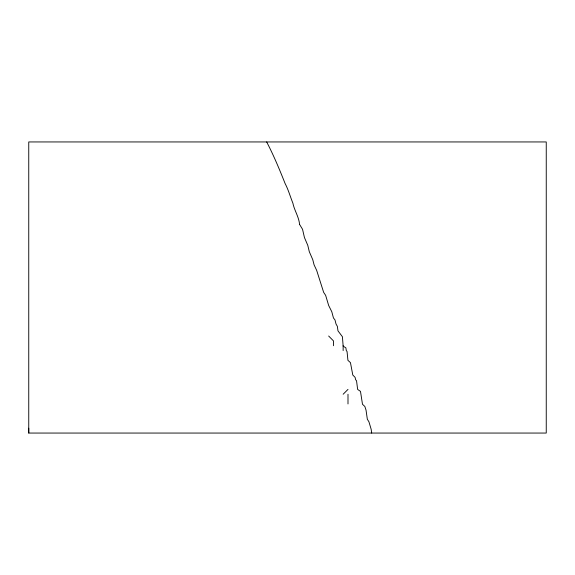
<?xml version="1.0" encoding="UTF-8"?>
<svg xmlns="http://www.w3.org/2000/svg" width="575" height="575" viewBox="0 0 575 575"><rect width="100%" height="100%" fill="white"/><g stroke="black" fill="none" stroke-linecap="round" stroke-linejoin="round"><path stroke-width="0.86" d="M28.75 433.054L28.75 141.946L546.25 141.946L546.25 433.054L28.75 433.054L28.75 428.202M343.146 394.242L347.997 389.39M328.648 336.016L333.442 340.867L333.442 345.719M266.671 141.946C273.707 155.451 279.479 169.352 285.107 183.533C288.406 189.807 290.231 196.621 292.876 203.126C294.364 210.457 298.892 216.84 299.582 224.43M299.589 224.437L302.543 229.281L304.448 237.561L307.783 245.353L309.3 251.685L312.778 259.72L314.094 264.867L316.667 270.372L323.653 292.352L325.644 295.356L328.648 305.433L331.797 311.758L333.442 317.939L334.981 319.923L336.037 324.056L337.338 326.312L337.985 330.855L342.42 336.742L343.146 346.114L345.87 347.846L346.301 350.57L347.048 351.519L347.933 360.338L350.455 362.638L352.784 375.008L355.098 377.372L355.587 379.68L356.543 380.779L357.636 389.419L360.489 391.388L362.487 404.275L364.838 406.453L366.031 410.104L367.339 419.261L368.92 421.748L371.141 429.209L371.702 433.054M347.997 394.242L347.997 403.945M343.146 345.719L343.146 350.57"/></g></svg>
